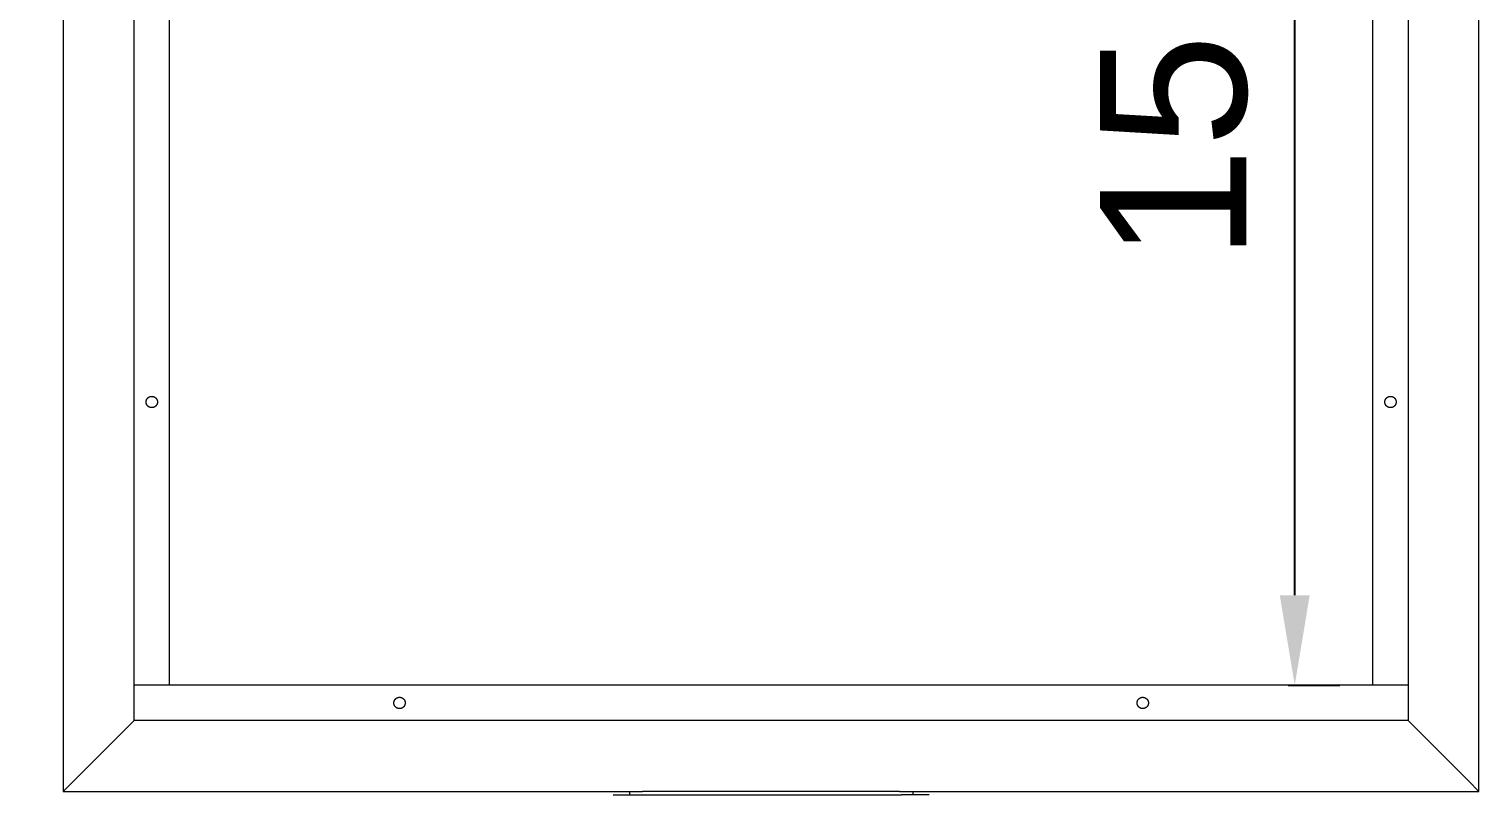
# Model space of a CAD drawing. Header units: inches. Extents: x -13 to 609, y -6 to 131.
# Drawn here: x 0.83 to 16.96, y 103.76 to 112.27 of the extents above; entities that cross this region are included whole.
import ezdxf

# ---------------------------------------------------------------- set-up
doc = ezdxf.new("R2010")
doc.units = ezdxf.units.IN
doc.header["$PDSIZE"] = -1
doc.layers.add('ZANO_R', color=7, linetype='Continuous', lineweight=0)
doc.styles.add('Arial', font='arial.ttf')
doc.styles.get("Standard").update_dxf_attribs({"font": 'ARIALUNI.TTF'})
doc.dimstyles.new('amerykanie', dxfattribs={"dimtxt": 50, "dimasz": 50, "dimexe": 0.5, "dimexo": 0.5, "dimgap": 1, "dimtad": 1, "dimdec": 0, "dimzin": 0, "dimlunit": 5, "dimtxsty": 'Standard', "dimcen": 0.09, "dimclrd": 1, "dimclre": 1, "dimclrt": 1, "dimazin": 0, "dimtfac": 1, "dimtdec": 0, "dimtmove": 0, "dimatfit": 3, "dimfxl": 1, "dimtzin": 0, "dimarcsym": 1})

# ---------------------------------------------------------------- blocks, each defined once
blk = doc.blocks.new('*D424')
at = {"layer": 'Defpoints', "color": 0}
for p in [(9.357, 130.6), (-9.363, 50.527), (4.164, 50.527)]:
    blk.add_point(p, dxfattribs=at)
at = {"layer": 'ZANO_R', "color": 1, "lineweight": -2}
for p, q in [((8.857, 130.6), (-9.863, 130.6)), ((-9.363, 129.6), (-9.363, 51.527)), ((3.664, 50.527), (-9.863, 50.527))]:
    blk.add_line(p, q, dxfattribs=at)
at = {"layer": 'ZANO_R', "color": 1}
for points in [[(-9.196, 129.6), (-9.53, 129.6), (-9.363, 130.6)], [(-9.53, 51.527), (-9.196, 51.527), (-9.363, 50.527)]]:
    blk.add_solid(points, dxfattribs=at)
at = {"layer": 'ZANO_R', "color": 1, "insert": (-10.703, 90.563), "char_height": 1.625, "attachment_point": 5, "rotation": 90, "style": 'Arial'}
blk.add_mtext('80 1/16', dxfattribs=at)
blk = doc.blocks.new('*D425')
at = {"layer": 'Defpoints', "color": 0}
for p in [(9.357, 130.6), (-5.749, 56.432), (7.314, 56.432)]:
    blk.add_point(p, dxfattribs=at)
at = {"layer": 'ZANO_R', "color": 1, "lineweight": -2}
for p, q in [((8.857, 130.6), (-6.249, 130.6)), ((-5.749, 129.6), (-5.749, 57.432)), ((6.814, 56.432), (-6.249, 56.432))]:
    blk.add_line(p, q, dxfattribs=at)
at = {"layer": 'ZANO_R', "color": 1}
for points in [[(-5.583, 129.6), (-5.916, 129.6), (-5.749, 130.6)], [(-5.916, 57.432), (-5.583, 57.432), (-5.749, 56.432)]]:
    blk.add_solid(points, dxfattribs=at)
at = {"layer": 'ZANO_R', "color": 1, "insert": (-7.09, 93.516), "char_height": 1.625, "attachment_point": 5, "rotation": 90, "style": 'Arial'}
blk.add_mtext('74 3/16', dxfattribs=at)
blk = doc.blocks.new('*D427')
at = {"layer": 'Defpoints', "color": 0}
for p in [(14.335, 120.724), (14.91, 120.724), (14.335, 104.976)]:
    blk.add_point(p, dxfattribs=at)
at = {"layer": 'ZANO_R', "color": 1, "lineweight": -2}
for p, q in [((14.835, 120.724), (15.41, 120.724)), ((14.91, 105.976), (14.91, 119.724)), ((14.835, 104.976), (15.41, 104.976))]:
    blk.add_line(p, q, dxfattribs=at)
at = {"layer": 'ZANO_R', "color": 1}
for points in [[(15.076, 119.724), (14.743, 119.724), (14.91, 120.724)], [(14.743, 105.976), (15.076, 105.976), (14.91, 104.976)]]:
    blk.add_solid(points, dxfattribs=at)
at = {"layer": 'ZANO_R', "color": 1, "insert": (13.569, 112.85), "char_height": 1.625, "attachment_point": 5, "rotation": 90, "style": 'Arial'}
blk.add_mtext('15 3/4', dxfattribs=at)
blk = doc.blocks.new('*D428')
at = {"layer": 'Defpoints', "color": 0}
for p in [(1.211, 103.795), (16.959, 103.795), (16.959, 98.393)]:
    blk.add_point(p, dxfattribs=at)
at = {"layer": 'ZANO_R', "color": 1, "lineweight": -2}
for p, q in [((1.211, 103.295), (1.211, 97.893)), ((16.959, 103.295), (16.959, 97.893)), ((2.211, 98.393), (15.959, 98.393))]:
    blk.add_line(p, q, dxfattribs=at)
at = {"layer": 'ZANO_R', "color": 1}
for points in [[(2.211, 98.559), (2.211, 98.226), (1.211, 98.393)], [(15.959, 98.226), (15.959, 98.559), (16.959, 98.393)]]:
    blk.add_solid(points, dxfattribs=at)
at = {"layer": 'ZANO_R', "color": 1, "insert": (9.085, 99.733), "char_height": 1.625, "attachment_point": 5, "style": 'Arial'}
blk.add_mtext('15 3/4', dxfattribs=at)
blk = doc.blocks.new('*D429')
at = {"layer": 'Defpoints', "color": 0}
for p in [(-1.601, 130.606), (1.211, 130.606), (1.211, 103.795)]:
    blk.add_point(p, dxfattribs=at)
at = {"layer": 'ZANO_R', "color": 1, "lineweight": -2}
for p, q in [((0.711, 130.606), (-2.101, 130.606)), ((-1.601, 104.795), (-1.601, 129.606)), ((0.711, 103.795), (-2.101, 103.795))]:
    blk.add_line(p, q, dxfattribs=at)
at = {"layer": 'ZANO_R', "color": 1}
for points in [[(-1.435, 129.606), (-1.768, 129.606), (-1.601, 130.606)], [(-1.768, 104.795), (-1.435, 104.795), (-1.601, 103.795)]]:
    blk.add_solid(points, dxfattribs=at)
at = {"layer": 'ZANO_R', "color": 1, "insert": (-2.942, 117.2), "char_height": 1.625, "attachment_point": 5, "rotation": 90, "style": 'Arial'}
blk.add_mtext('26 13/16', dxfattribs=at)
blk = doc.blocks.new('*D430')
at = {"layer": 'Defpoints', "color": 0}
for p in [(1.211, 103.795), (-1.601, 56.432), (7.257, 56.432)]:
    blk.add_point(p, dxfattribs=at)
at = {"layer": 'ZANO_R', "color": 1, "lineweight": -2}
for p, q in [((0.711, 103.795), (-2.101, 103.795)), ((-1.601, 102.795), (-1.601, 57.432)), ((6.757, 56.432), (-2.101, 56.432))]:
    blk.add_line(p, q, dxfattribs=at)
at = {"layer": 'ZANO_R', "color": 1}
for points in [[(-1.435, 102.795), (-1.768, 102.795), (-1.601, 103.795)], [(-1.768, 57.432), (-1.435, 57.432), (-1.601, 56.432)]]:
    blk.add_solid(points, dxfattribs=at)
at = {"layer": 'ZANO_R', "color": 1, "insert": (-2.942, 80.113), "char_height": 1.625, "attachment_point": 5, "rotation": 90, "style": 'Arial'}
blk.add_mtext('47 3/8', dxfattribs=at)

msp = doc.modelspace()

# ---------------------------------------------------------------- linework, layer by layer
at = {"layer": 'ZANO_R'}
for p, q in [((1.21137, 121.90474), (1.21137, 103.7945)), ((16.9594, 103.7945), (16.9594, 121.90474)), ((1.99877, 104.5819), (1.99877, 121.11734)), ((16.172, 121.11734), (16.172, 104.5819)), ((2.39247, 104.9756), (2.39247, 120.72363)), ((15.7783, 104.9756), (15.7783, 120.72363)), ((2.13264, 108.1263), (2.13272, 108.12847)), ((2.13264, 108.12412), (2.13264, 108.1263)), ((2.13272, 108.12195), (2.13264, 108.12412)), ((2.13272, 108.12847), (2.13287, 108.13064)), ((2.13287, 108.11978), (2.13272, 108.12195)), ((2.13287, 108.13064), (2.13309, 108.1328)), ((2.13309, 108.11762), (2.13287, 108.11978)), ((2.13309, 108.1328), (2.13339, 108.13496)), ((2.13339, 108.11546), (2.13309, 108.11762)), ((2.13339, 108.13496), (2.13376, 108.1371)), ((2.13376, 108.11332), (2.13339, 108.11546)), ((2.13376, 108.1371), (2.13421, 108.13923)), ((2.13421, 108.11119), (2.13376, 108.11332)), ((2.13421, 108.13923), (2.13473, 108.14134)), ((2.13473, 108.10908), (2.13421, 108.11119)), ((2.13473, 108.14134), (2.13532, 108.14343)), ((2.13532, 108.10699), (2.13473, 108.10908)), ((2.13532, 108.14343), (2.13599, 108.1455)), ((2.13599, 108.10492), (2.13532, 108.10699)), ((2.13599, 108.1455), (2.13673, 108.14755)), ((2.13673, 108.10287), (2.13599, 108.10492)), ((2.13673, 108.14755), (2.13753, 108.14957)), ((2.13753, 108.10085), (2.13673, 108.10287)), ((2.13753, 108.14957), (2.13841, 108.15156)), ((2.13841, 108.09886), (2.13753, 108.10085)), ((2.13841, 108.15156), (2.13935, 108.15352)), ((2.13935, 108.0969), (2.13841, 108.09886)), ((2.13935, 108.15352), (2.14036, 108.15544)), ((2.14036, 108.09498), (2.13935, 108.0969)), ((2.14036, 108.15544), (2.14144, 108.15733)), ((2.14144, 108.09309), (2.14036, 108.09498)), ((2.14144, 108.15733), (2.14258, 108.15918)), ((2.14258, 108.09124), (2.14144, 108.09309)), ((2.14258, 108.15918), (2.14378, 108.16099)), ((2.14378, 108.08943), (2.14258, 108.09124)), ((2.14378, 108.16099), (2.14505, 108.16276)), ((2.14505, 108.08766), (2.14378, 108.08943)), ((2.14505, 108.16276), (2.14638, 108.16448)), ((2.14638, 108.08593), (2.14505, 108.08766)), ((2.14638, 108.16448), (2.14776, 108.16616)), ((2.14776, 108.08426), (2.14638, 108.08593)), ((2.14776, 108.16616), (2.1492, 108.16779)), ((2.1492, 108.08263), (2.14776, 108.08426)), ((2.1492, 108.16779), (2.1507, 108.16937)), ((2.1507, 108.08105), (2.1492, 108.08263)), ((2.1507, 108.16937), (2.15225, 108.17089)), ((2.15225, 108.07953), (2.1507, 108.08105)), ((2.15225, 108.17089), (2.15385, 108.17236)), ((2.15385, 108.07806), (2.15225, 108.07953)), ((2.15385, 108.17236), (2.15551, 108.17377)), ((2.15551, 108.07665), (2.15385, 108.07806)), ((2.15551, 108.17377), (2.15721, 108.17513)), ((2.15721, 108.07529), (2.15551, 108.07665)), ((2.15721, 108.17513), (2.15895, 108.17643)), ((2.15895, 108.07399), (2.15721, 108.07529)), ((2.15895, 108.17643), (2.16074, 108.17766)), ((2.16074, 108.07276), (2.15895, 108.07399)), ((2.16074, 108.17766), (2.16257, 108.17883)), ((2.16257, 108.07158), (2.16074, 108.07276)), ((2.16257, 108.17883), (2.16444, 108.17994)), ((2.16444, 108.07048), (2.16257, 108.07158)), ((2.16444, 108.17994), (2.16635, 108.18099)), ((2.16635, 108.06943), (2.16444, 108.07048)), ((2.16635, 108.18099), (2.16829, 108.18196)), ((2.16829, 108.06846), (2.16635, 108.06943)), ((2.16829, 108.18196), (2.17027, 108.18287)), ((2.17027, 108.18287), (2.17227, 108.18371)), ((2.17227, 108.18371), (2.17431, 108.18448)), ((2.17431, 108.18448), (2.17637, 108.18519)), ((2.17637, 108.18519), (2.17845, 108.18581)), ((2.17845, 108.18581), (2.18055, 108.18637)), ((2.18055, 108.18637), (2.18267, 108.18685)), ((2.18267, 108.18685), (2.1848, 108.18727)), ((2.1848, 108.18727), (2.18695, 108.1876)), ((2.18695, 108.1876), (2.18911, 108.18786)), ((2.18911, 108.18786), (2.19128, 108.18805)), ((2.19128, 108.18805), (2.19345, 108.18816)), ((2.19345, 108.18816), (2.19562, 108.1882)), ((2.19562, 108.1882), (2.1978, 108.18816)), ((2.1978, 108.18816), (2.19997, 108.18805)), ((2.19997, 108.18805), (2.20214, 108.18786)), ((2.20214, 108.18786), (2.2043, 108.1876)), ((2.2043, 108.1876), (2.20644, 108.18727)), ((2.20644, 108.18727), (2.20858, 108.18685)), ((2.20858, 108.18685), (2.2107, 108.18637)), ((2.2107, 108.18637), (2.2128, 108.18581)), ((2.2128, 108.18581), (2.21488, 108.18519)), ((2.21488, 108.18519), (2.21694, 108.18448)), ((2.21694, 108.18448), (2.21897, 108.18371)), ((2.21897, 108.18371), (2.22098, 108.18287)), ((2.22098, 108.18287), (2.22296, 108.18196)), ((2.22296, 108.18196), (2.2249, 108.18099)), ((2.2249, 108.06943), (2.22296, 108.06846)), ((2.2249, 108.18099), (2.22681, 108.17994)), ((2.22681, 108.07048), (2.2249, 108.06943)), ((2.22681, 108.17994), (2.22868, 108.17883)), ((2.22868, 108.07158), (2.22681, 108.07048)), ((2.22868, 108.17883), (2.23051, 108.17766)), ((2.23051, 108.07276), (2.22868, 108.07158)), ((2.23051, 108.17766), (2.2323, 108.17643)), ((2.2323, 108.07399), (2.23051, 108.07276)), ((2.2323, 108.17643), (2.23404, 108.17513)), ((2.23404, 108.07529), (2.2323, 108.07399)), ((2.23404, 108.17513), (2.23574, 108.17377)), ((2.23574, 108.07665), (2.23404, 108.07529)), ((2.23574, 108.17377), (2.2374, 108.17236)), ((2.2374, 108.07806), (2.23574, 108.07665)), ((2.2374, 108.17236), (2.239, 108.17089)), ((2.239, 108.07953), (2.2374, 108.07806)), ((2.239, 108.17089), (2.24055, 108.16937)), ((2.24055, 108.08105), (2.239, 108.07953)), ((2.24055, 108.16937), (2.24205, 108.16779)), ((2.24205, 108.08263), (2.24055, 108.08105)), ((2.24205, 108.16779), (2.24349, 108.16616)), ((2.24349, 108.08426), (2.24205, 108.08263)), ((2.24349, 108.16616), (2.24487, 108.16448)), ((2.24487, 108.08593), (2.24349, 108.08426)), ((2.24487, 108.16448), (2.2462, 108.16276)), ((2.2462, 108.08766), (2.24487, 108.08593)), ((2.2462, 108.16276), (2.24747, 108.16099)), ((2.24747, 108.08943), (2.2462, 108.08766)), ((2.24747, 108.16099), (2.24867, 108.15918)), ((2.24867, 108.09124), (2.24747, 108.08943)), ((2.24867, 108.15918), (2.24981, 108.15733)), ((2.24981, 108.09309), (2.24867, 108.09124)), ((2.24981, 108.15733), (2.25089, 108.15544)), ((2.25089, 108.09498), (2.24981, 108.09309)), ((2.25089, 108.15544), (2.2519, 108.15352)), ((2.2519, 108.0969), (2.25089, 108.09498)), ((2.2519, 108.15352), (2.25284, 108.15156)), ((2.25284, 108.09886), (2.2519, 108.0969)), ((2.25284, 108.15156), (2.25372, 108.14957)), ((2.25372, 108.10085), (2.25284, 108.09886)), ((2.25372, 108.14957), (2.25452, 108.14755)), ((2.25452, 108.10287), (2.25372, 108.10085)), ((2.25452, 108.14755), (2.25526, 108.1455)), ((2.25526, 108.10492), (2.25452, 108.10287)), ((2.25526, 108.1455), (2.25592, 108.14343)), ((2.25592, 108.10699), (2.25526, 108.10492)), ((2.25592, 108.14343), (2.25652, 108.14134)), ((2.25652, 108.10908), (2.25592, 108.10699)), ((2.25652, 108.14134), (2.25704, 108.13923)), ((2.25704, 108.11119), (2.25652, 108.10908)), ((2.25704, 108.13923), (2.25748, 108.1371)), ((2.25748, 108.11332), (2.25704, 108.11119)), ((2.25748, 108.1371), (2.25786, 108.13496)), ((2.25786, 108.11546), (2.25748, 108.11332)), ((2.25786, 108.13496), (2.25816, 108.1328)), ((2.25816, 108.11762), (2.25786, 108.11546)), ((2.25816, 108.1328), (2.25838, 108.13064)), ((2.25838, 108.11978), (2.25816, 108.11762)), ((2.25838, 108.13064), (2.25853, 108.12847)), ((2.25853, 108.12195), (2.25838, 108.11978)), ((2.25853, 108.12847), (2.25861, 108.1263)), ((2.25861, 108.12412), (2.25853, 108.12195)), ((2.25861, 108.1263), (2.25861, 108.12412)), ((15.91217, 108.1263), (15.91224, 108.12847)), ((15.91217, 108.12412), (15.91217, 108.1263)), ((15.91224, 108.12195), (15.91217, 108.12412)), ((15.91224, 108.12847), (15.91239, 108.13064)), ((15.91239, 108.11978), (15.91224, 108.12195)), ((15.91239, 108.13064), (15.91262, 108.1328)), ((15.91262, 108.11762), (15.91239, 108.11978)), ((15.91262, 108.1328), (15.91292, 108.13496)), ((15.91292, 108.11546), (15.91262, 108.11762)), ((15.91292, 108.13496), (15.91329, 108.1371)), ((15.91329, 108.11332), (15.91292, 108.11546)), ((15.91329, 108.1371), (15.91374, 108.13923)), ((15.91374, 108.11119), (15.91329, 108.11332)), ((15.91374, 108.13923), (15.91426, 108.14134)), ((15.91426, 108.10908), (15.91374, 108.11119)), ((15.91426, 108.14134), (15.91485, 108.14343)), ((15.91485, 108.10699), (15.91426, 108.10908)), ((15.91485, 108.14343), (15.91552, 108.1455)), ((15.91552, 108.10492), (15.91485, 108.10699)), ((15.91552, 108.1455), (15.91625, 108.14755)), ((15.91625, 108.10287), (15.91552, 108.10492)), ((15.91625, 108.14755), (15.91706, 108.14957)), ((15.91706, 108.10085), (15.91625, 108.10287)), ((15.91706, 108.14957), (15.91793, 108.15156)), ((15.91793, 108.09886), (15.91706, 108.10085)), ((15.91793, 108.15156), (15.91888, 108.15352)), ((15.91888, 108.0969), (15.91793, 108.09886)), ((15.91888, 108.15352), (15.91989, 108.15544)), ((15.91989, 108.09498), (15.91888, 108.0969)), ((15.91989, 108.15544), (15.92097, 108.15733)), ((15.92097, 108.09309), (15.91989, 108.09498)), ((15.92097, 108.15733), (15.92211, 108.15918)), ((15.92211, 108.09124), (15.92097, 108.09309)), ((15.92211, 108.15918), (15.92331, 108.16099)), ((15.92331, 108.08943), (15.92211, 108.09124)), ((15.92331, 108.16099), (15.92458, 108.16276)), ((15.92458, 108.08766), (15.92331, 108.08943)), ((15.92458, 108.16276), (15.9259, 108.16448)), ((15.9259, 108.08593), (15.92458, 108.08766)), ((15.9259, 108.16448), (15.92729, 108.16616)), ((15.92729, 108.08426), (15.9259, 108.08593)), ((15.92729, 108.16616), (15.92873, 108.16779)), ((15.92873, 108.08263), (15.92729, 108.08426)), ((15.92873, 108.16779), (15.93023, 108.16937)), ((15.93023, 108.08105), (15.92873, 108.08263)), ((15.93023, 108.16937), (15.93178, 108.17089)), ((15.93178, 108.07953), (15.93023, 108.08105)), ((15.93178, 108.17089), (15.93338, 108.17236)), ((15.93338, 108.07806), (15.93178, 108.07953)), ((15.93338, 108.17236), (15.93503, 108.17377)), ((15.93503, 108.07665), (15.93338, 108.07806)), ((15.93503, 108.17377), (15.93673, 108.17513)), ((15.93673, 108.07529), (15.93503, 108.07665)), ((15.93673, 108.17513), (15.93848, 108.17643)), ((15.93848, 108.07399), (15.93673, 108.07529)), ((15.93848, 108.17643), (15.94027, 108.17766)), ((15.94027, 108.07276), (15.93848, 108.07399)), ((15.94027, 108.17766), (15.9421, 108.17883)), ((15.9421, 108.07158), (15.94027, 108.07276)), ((15.9421, 108.17883), (15.94397, 108.17994)), ((15.94397, 108.07048), (15.9421, 108.07158)), ((15.94397, 108.17994), (15.94588, 108.18099)), ((15.94588, 108.06943), (15.94397, 108.07048)), ((15.94588, 108.18099), (15.94782, 108.18196)), ((15.94782, 108.06846), (15.94588, 108.06943)), ((15.94782, 108.18196), (15.9498, 108.18287)), ((15.9498, 108.18287), (15.9518, 108.18371)), ((15.9518, 108.18371), (15.95383, 108.18448)), ((15.95383, 108.18448), (15.95589, 108.18519)), ((15.95589, 108.18519), (15.95797, 108.18581)), ((15.95797, 108.18581), (15.96008, 108.18637)), ((15.96008, 108.18637), (15.9622, 108.18685)), ((15.9622, 108.18685), (15.96433, 108.18727)), ((15.96433, 108.18727), (15.96648, 108.1876)), ((15.96648, 108.1876), (15.96864, 108.18786)), ((15.96864, 108.18786), (15.97081, 108.18805)), ((15.97081, 108.18805), (15.97298, 108.18816)), ((15.97298, 108.18816), (15.97515, 108.1882)), ((15.97515, 108.1882), (15.97733, 108.18816)), ((15.97733, 108.18816), (15.9795, 108.18805)), ((15.9795, 108.18805), (15.98166, 108.18786)), ((15.98166, 108.18786), (15.98382, 108.1876)), ((15.98382, 108.1876), (15.98597, 108.18727)), ((15.98597, 108.18727), (15.98811, 108.18685)), ((15.98811, 108.18685), (15.99023, 108.18637)), ((15.99023, 108.18637), (15.99233, 108.18581)), ((15.99233, 108.18581), (15.99441, 108.18519)), ((15.99441, 108.18519), (15.99647, 108.18448)), ((15.99647, 108.18448), (15.9985, 108.18371)), ((15.9985, 108.18371), (16.00051, 108.18287)), ((16.00051, 108.18287), (16.00248, 108.18196)), ((16.00248, 108.18196), (16.00443, 108.18099)), ((16.00443, 108.06943), (16.00248, 108.06846)), ((16.00443, 108.18099), (16.00633, 108.17994)), ((16.00633, 108.07048), (16.00443, 108.06943)), ((16.00633, 108.17994), (16.0082, 108.17883)), ((16.0082, 108.07158), (16.00633, 108.07048)), ((16.0082, 108.17883), (16.01004, 108.17766)), ((16.01004, 108.07276), (16.0082, 108.07158)), ((16.01004, 108.17766), (16.01182, 108.17643)), ((16.01182, 108.07399), (16.01004, 108.07276)), ((16.01182, 108.17643), (16.01357, 108.17513)), ((16.01357, 108.07529), (16.01182, 108.07399)), ((16.01357, 108.17513), (16.01527, 108.17377)), ((16.01527, 108.07665), (16.01357, 108.07529)), ((16.01527, 108.17377), (16.01692, 108.17236)), ((16.01692, 108.07806), (16.01527, 108.07665)), ((16.01692, 108.17236), (16.01853, 108.17089)), ((16.01853, 108.07953), (16.01692, 108.07806)), ((16.01853, 108.17089), (16.02008, 108.16937)), ((16.02008, 108.08105), (16.01853, 108.07953)), ((16.02008, 108.16937), (16.02157, 108.16779)), ((16.02157, 108.08263), (16.02008, 108.08105)), ((16.02157, 108.16779), (16.02302, 108.16616)), ((16.02302, 108.08426), (16.02157, 108.08263)), ((16.02302, 108.16616), (16.0244, 108.16448)), ((16.0244, 108.08593), (16.02302, 108.08426)), ((16.0244, 108.16448), (16.02573, 108.16276)), ((16.02573, 108.08766), (16.0244, 108.08593)), ((16.02573, 108.16276), (16.02699, 108.16099)), ((16.02699, 108.08943), (16.02573, 108.08766)), ((16.02699, 108.16099), (16.0282, 108.15918)), ((16.0282, 108.09124), (16.02699, 108.08943)), ((16.0282, 108.15918), (16.02934, 108.15733)), ((16.02934, 108.09309), (16.0282, 108.09124)), ((16.02934, 108.15733), (16.03042, 108.15544)), ((16.03042, 108.09498), (16.02934, 108.09309)), ((16.03042, 108.15544), (16.03143, 108.15352)), ((16.03143, 108.0969), (16.03042, 108.09498)), ((16.03143, 108.15352), (16.03237, 108.15156)), ((16.03237, 108.09886), (16.03143, 108.0969)), ((16.03237, 108.15156), (16.03324, 108.14957)), ((16.03324, 108.10085), (16.03237, 108.09886)), ((16.03324, 108.14957), (16.03405, 108.14755)), ((16.03405, 108.10287), (16.03324, 108.10085)), ((16.03405, 108.14755), (16.03479, 108.1455)), ((16.03479, 108.10492), (16.03405, 108.10287)), ((16.03479, 108.1455), (16.03545, 108.14343)), ((16.03545, 108.10699), (16.03479, 108.10492)), ((16.03545, 108.14343), (16.03604, 108.14134)), ((16.03604, 108.10908), (16.03545, 108.10699)), ((16.03604, 108.14134), (16.03656, 108.13923)), ((16.03656, 108.11119), (16.03604, 108.10908)), ((16.03656, 108.13923), (16.03701, 108.1371)), ((16.03701, 108.11332), (16.03656, 108.11119)), ((16.03701, 108.1371), (16.03739, 108.13496)), ((16.03739, 108.11546), (16.03701, 108.11332)), ((16.03739, 108.13496), (16.03768, 108.1328)), ((16.03768, 108.11762), (16.03739, 108.11546)), ((16.03768, 108.1328), (16.03791, 108.13064)), ((16.03791, 108.11978), (16.03768, 108.11762)), ((16.03791, 108.13064), (16.03806, 108.12847)), ((16.03806, 108.12195), (16.03791, 108.11978)), ((16.03806, 108.12847), (16.03813, 108.1263)), ((16.03813, 108.12412), (16.03806, 108.12195)), ((16.03813, 108.1263), (16.03813, 108.12412)), ((2.17027, 108.06755), (2.16829, 108.06846)), ((2.17227, 108.0667), (2.17027, 108.06755)), ((2.17431, 108.06593), (2.17227, 108.0667)), ((2.17637, 108.06523), (2.17431, 108.06593)), ((2.17845, 108.0646), (2.17637, 108.06523)), ((2.18055, 108.06405), (2.17845, 108.0646)), ((2.18267, 108.06356), (2.18055, 108.06405)), ((2.1848, 108.06315), (2.18267, 108.06356)), ((2.18695, 108.06282), (2.1848, 108.06315)), ((2.18911, 108.06255), (2.18695, 108.06282)), ((2.19128, 108.06237), (2.18911, 108.06255)), ((2.19345, 108.06225), (2.19128, 108.06237)), ((2.19562, 108.06222), (2.19345, 108.06225)), ((2.1978, 108.06225), (2.19562, 108.06222)), ((2.19997, 108.06237), (2.1978, 108.06225)), ((2.20214, 108.06255), (2.19997, 108.06237)), ((2.2043, 108.06282), (2.20214, 108.06255)), ((2.20644, 108.06315), (2.2043, 108.06282)), ((2.20858, 108.06356), (2.20644, 108.06315)), ((2.2107, 108.06405), (2.20858, 108.06356)), ((2.2128, 108.0646), (2.2107, 108.06405)), ((2.21488, 108.06523), (2.2128, 108.0646)), ((2.21694, 108.06593), (2.21488, 108.06523)), ((2.21897, 108.0667), (2.21694, 108.06593)), ((2.22098, 108.06755), (2.21897, 108.0667)), ((2.22296, 108.06846), (2.22098, 108.06755)), ((15.9498, 108.06755), (15.94782, 108.06846)), ((15.9518, 108.0667), (15.9498, 108.06755)), ((15.95383, 108.06593), (15.9518, 108.0667)), ((15.95589, 108.06523), (15.95383, 108.06593)), ((15.95797, 108.0646), (15.95589, 108.06523)), ((15.96008, 108.06405), (15.95797, 108.0646)), ((15.9622, 108.06356), (15.96008, 108.06405)), ((15.96433, 108.06315), (15.9622, 108.06356)), ((15.96648, 108.06282), (15.96433, 108.06315)), ((15.96864, 108.06255), (15.96648, 108.06282)), ((15.97081, 108.06237), (15.96864, 108.06255)), ((15.97298, 108.06225), (15.97081, 108.06237)), ((15.97515, 108.06222), (15.97298, 108.06225)), ((15.97733, 108.06225), (15.97515, 108.06222)), ((15.9795, 108.06237), (15.97733, 108.06225)), ((15.98166, 108.06255), (15.9795, 108.06237)), ((15.98382, 108.06282), (15.98166, 108.06255)), ((15.98597, 108.06315), (15.98382, 108.06282)), ((15.98811, 108.06356), (15.98597, 108.06315)), ((15.99023, 108.06405), (15.98811, 108.06356)), ((15.99233, 108.0646), (15.99023, 108.06405)), ((15.99441, 108.06523), (15.99233, 108.0646)), ((15.99647, 108.06593), (15.99441, 108.06523)), ((15.9985, 108.0667), (15.99647, 108.06593)), ((16.00051, 108.06755), (15.9985, 108.0667)), ((16.00248, 108.06846), (16.00051, 108.06755)), ((16.172, 104.9756), (1.99877, 104.9756)), ((4.88854, 104.77875), (4.88858, 104.78093)), ((4.88858, 104.77658), (4.88854, 104.77875)), ((4.88858, 104.78093), (4.88869, 104.7831)), ((4.88869, 104.77441), (4.88858, 104.77658)), ((4.88869, 104.7831), (4.88888, 104.78526)), ((4.88888, 104.77224), (4.88869, 104.77441)), ((4.88888, 104.78526), (4.88914, 104.78742)), ((4.88914, 104.77008), (4.88888, 104.77224)), ((4.88914, 104.78742), (4.88947, 104.78957)), ((4.88947, 104.76793), (4.88914, 104.77008)), ((4.88947, 104.78957), (4.88988, 104.79171)), ((4.88988, 104.7658), (4.88947, 104.76793)), ((4.88988, 104.79171), (4.89037, 104.79383)), ((4.89037, 104.76368), (4.88988, 104.7658)), ((4.89037, 104.79383), (4.89092, 104.79593)), ((4.89092, 104.76158), (4.89037, 104.76368)), ((4.89092, 104.79593), (4.89155, 104.79801)), ((4.89155, 104.75949), (4.89092, 104.76158)), ((4.89155, 104.79801), (4.89225, 104.80007)), ((4.89225, 104.75744), (4.89155, 104.75949)), ((4.89225, 104.80007), (4.89303, 104.8021)), ((4.89303, 104.7554), (4.89225, 104.75744)), ((4.89303, 104.8021), (4.89387, 104.80411)), ((4.89387, 104.7534), (4.89303, 104.7554)), ((4.89387, 104.80411), (4.89478, 104.80608)), ((4.89478, 104.75142), (4.89387, 104.7534)), ((4.89478, 104.80608), (4.89575, 104.80803)), ((4.89575, 104.74948), (4.89478, 104.75142)), ((4.89575, 104.80803), (4.8968, 104.80993)), ((4.8968, 104.74757), (4.89575, 104.74948)), ((4.8968, 104.80993), (4.89791, 104.8118)), ((4.89791, 104.7457), (4.8968, 104.74757)), ((4.89791, 104.8118), (4.89908, 104.81364)), ((4.89908, 104.74387), (4.89791, 104.7457)), ((4.89908, 104.81364), (4.90031, 104.81543)), ((4.90031, 104.74208), (4.89908, 104.74387)), ((4.90031, 104.81543), (4.90161, 104.81717)), ((4.90161, 104.74033), (4.90031, 104.74208)), ((4.90161, 104.81717), (4.90297, 104.81887)), ((4.90297, 104.73863), (4.90161, 104.74033)), ((4.90297, 104.81887), (4.90438, 104.82052)), ((4.90438, 104.73698), (4.90297, 104.73863)), ((4.90438, 104.82052), (4.90585, 104.82213)), ((4.90585, 104.73538), (4.90438, 104.73698)), ((4.90585, 104.82213), (4.90737, 104.82368)), ((4.90737, 104.73383), (4.90585, 104.73538)), ((4.90737, 104.82368), (4.90895, 104.82517)), ((4.90895, 104.73233), (4.90737, 104.73383)), ((4.90895, 104.82517), (4.91058, 104.82662)), ((4.91058, 104.73089), (4.90895, 104.73233)), ((4.91058, 104.82662), (4.91225, 104.828)), ((4.91225, 104.7295), (4.91058, 104.73089)), ((4.91225, 104.828), (4.91398, 104.82933)), ((4.91398, 104.72818), (4.91225, 104.7295)), ((4.91398, 104.82933), (4.91575, 104.83059)), ((4.91575, 104.72691), (4.91398, 104.72818)), ((4.91575, 104.83059), (4.91756, 104.8318)), ((4.91756, 104.72571), (4.91575, 104.72691)), ((4.91756, 104.8318), (4.91941, 104.83294)), ((4.91941, 104.72457), (4.91756, 104.72571)), ((4.91941, 104.83294), (4.9213, 104.83402)), ((4.9213, 104.72349), (4.91941, 104.72457)), ((4.9213, 104.83402), (4.92322, 104.83503)), ((4.92322, 104.72248), (4.9213, 104.72349)), ((4.92322, 104.83503), (4.92518, 104.83597)), ((4.92518, 104.72154), (4.92322, 104.72248)), ((4.92518, 104.83597), (4.92717, 104.83685)), ((4.92717, 104.72066), (4.92518, 104.72154)), ((4.92717, 104.83685), (4.92919, 104.83765)), ((4.92919, 104.71985), (4.92717, 104.72066)), ((4.92919, 104.83765), (4.93124, 104.83839)), ((4.93124, 104.71912), (4.92919, 104.71985)), ((4.93124, 104.83839), (4.93331, 104.83905)), ((4.93331, 104.71845), (4.93124, 104.71912)), ((4.93331, 104.83905), (4.9354, 104.83964)), ((4.9354, 104.71786), (4.93331, 104.71845)), ((4.9354, 104.83964), (4.93751, 104.84017)), ((4.93751, 104.71734), (4.9354, 104.71786)), ((4.93751, 104.84017), (4.93964, 104.84061)), ((4.93964, 104.71689), (4.93751, 104.71734)), ((4.93964, 104.84061), (4.94178, 104.84099)), ((4.94178, 104.71652), (4.93964, 104.71689)), ((4.94178, 104.84099), (4.94394, 104.84129)), ((4.94394, 104.71622), (4.94178, 104.71652)), ((4.94394, 104.84129), (4.9461, 104.84151)), ((4.9461, 104.71599), (4.94394, 104.71622)), ((4.9461, 104.84151), (4.94827, 104.84166)), ((4.94827, 104.71584), (4.9461, 104.71599)), ((4.94827, 104.84166), (4.95044, 104.84174)), ((4.95044, 104.71577), (4.94827, 104.71584)), ((4.95044, 104.84174), (4.95262, 104.84174)), ((4.95262, 104.71577), (4.95044, 104.71577)), ((4.95262, 104.84174), (4.95479, 104.84166)), ((4.95479, 104.71584), (4.95262, 104.71577)), ((4.95479, 104.84166), (4.95696, 104.84151)), ((4.95696, 104.71599), (4.95479, 104.71584)), ((4.95696, 104.84151), (4.95912, 104.84129)), ((4.95912, 104.71622), (4.95696, 104.71599)), ((4.95912, 104.84129), (4.96128, 104.84099)), ((4.96128, 104.71652), (4.95912, 104.71622)), ((4.96128, 104.84099), (4.96342, 104.84061)), ((4.96342, 104.71689), (4.96128, 104.71652)), ((4.96342, 104.84061), (4.96555, 104.84017)), ((4.96555, 104.71734), (4.96342, 104.71689)), ((4.96555, 104.84017), (4.96766, 104.83964)), ((4.96766, 104.71786), (4.96555, 104.71734)), ((4.96766, 104.83964), (4.96975, 104.83905)), ((4.96975, 104.71845), (4.96766, 104.71786)), ((4.96975, 104.83905), (4.97182, 104.83839)), ((4.97182, 104.71912), (4.96975, 104.71845)), ((4.97182, 104.83839), (4.97387, 104.83765)), ((4.97387, 104.71985), (4.97182, 104.71912)), ((4.97387, 104.83765), (4.97589, 104.83685)), ((4.97589, 104.72066), (4.97387, 104.71985)), ((4.97589, 104.83685), (4.97788, 104.83597)), ((4.97788, 104.72154), (4.97589, 104.72066)), ((4.97788, 104.83597), (4.97984, 104.83503)), ((4.97984, 104.72248), (4.97788, 104.72154)), ((4.97984, 104.83503), (4.98176, 104.83402)), ((4.98176, 104.72349), (4.97984, 104.72248)), ((4.98176, 104.83402), (4.98365, 104.83294)), ((4.98365, 104.72457), (4.98176, 104.72349)), ((4.98365, 104.83294), (4.9855, 104.8318)), ((4.9855, 104.72571), (4.98365, 104.72457)), ((4.9855, 104.8318), (4.98731, 104.83059)), ((4.98731, 104.72691), (4.9855, 104.72571)), ((4.98731, 104.83059), (4.98908, 104.82933)), ((4.98908, 104.72818), (4.98731, 104.72691)), ((4.98908, 104.82933), (4.9908, 104.828)), ((4.9908, 104.7295), (4.98908, 104.72818)), ((4.9908, 104.828), (4.99248, 104.82662)), ((4.99248, 104.73089), (4.9908, 104.7295)), ((4.99248, 104.82662), (4.99411, 104.82517)), ((4.99411, 104.73233), (4.99248, 104.73089)), ((4.99411, 104.82517), (4.99569, 104.82368)), ((4.99569, 104.73383), (4.99411, 104.73233)), ((4.99569, 104.82368), (4.99721, 104.82213)), ((4.99721, 104.73538), (4.99569, 104.73383)), ((4.99721, 104.82213), (4.99868, 104.82052)), ((4.99868, 104.73698), (4.99721, 104.73538)), ((4.99868, 104.82052), (5.00009, 104.81887)), ((5.00009, 104.73863), (4.99868, 104.73698)), ((5.00009, 104.81887), (5.00145, 104.81717)), ((5.00145, 104.74033), (5.00009, 104.73863)), ((5.00145, 104.81717), (5.00275, 104.81543)), ((5.00275, 104.74208), (5.00145, 104.74033)), ((5.00275, 104.81543), (5.00398, 104.81364)), ((5.00398, 104.74387), (5.00275, 104.74208)), ((5.00398, 104.81364), (5.00515, 104.8118)), ((5.00515, 104.7457), (5.00398, 104.74387)), ((5.00515, 104.8118), (5.00626, 104.80993)), ((5.00626, 104.74757), (5.00515, 104.7457)), ((5.00626, 104.80993), (5.00731, 104.80803)), ((5.00731, 104.74948), (5.00626, 104.74757)), ((5.00731, 104.80803), (5.00828, 104.80608)), ((5.00828, 104.75142), (5.00731, 104.74948)), ((5.00828, 104.80608), (5.00919, 104.80411)), ((5.00919, 104.7534), (5.00828, 104.75142)), ((5.00919, 104.80411), (5.01003, 104.8021)), ((5.01003, 104.7554), (5.00919, 104.7534)), ((5.01003, 104.8021), (5.01081, 104.80007)), ((5.01081, 104.75744), (5.01003, 104.7554)), ((5.01081, 104.80007), (5.01151, 104.79801)), ((5.01151, 104.75949), (5.01081, 104.75744)), ((5.01151, 104.79801), (5.01213, 104.79593)), ((5.01213, 104.76158), (5.01151, 104.75949)), ((5.01213, 104.79593), (5.01269, 104.79383)), ((5.01269, 104.76368), (5.01213, 104.76158)), ((5.01269, 104.79383), (5.01318, 104.79171)), ((5.01318, 104.7658), (5.01269, 104.76368)), ((5.01318, 104.79171), (5.01359, 104.78957)), ((5.01359, 104.76793), (5.01318, 104.7658)), ((5.01359, 104.78957), (5.01392, 104.78742)), ((5.01392, 104.77008), (5.01359, 104.76793)), ((5.01392, 104.78742), (5.01418, 104.78526)), ((5.01418, 104.77224), (5.01392, 104.77008)), ((5.01418, 104.78526), (5.01437, 104.7831)), ((5.01437, 104.77441), (5.01418, 104.77224)), ((5.01437, 104.7831), (5.01448, 104.78093)), ((5.01448, 104.77658), (5.01437, 104.77441)), ((5.01448, 104.78093), (5.01452, 104.77875)), ((5.01452, 104.77875), (5.01448, 104.77658)), ((13.15625, 104.77875), (13.15629, 104.78093)), ((13.15629, 104.77658), (13.15625, 104.77875)), ((13.15629, 104.78093), (13.1564, 104.7831)), ((13.1564, 104.77441), (13.15629, 104.77658)), ((13.1564, 104.7831), (13.15659, 104.78526)), ((13.15659, 104.77224), (13.1564, 104.77441)), ((13.15659, 104.78526), (13.15685, 104.78742)), ((13.15685, 104.77008), (13.15659, 104.77224)), ((13.15685, 104.78742), (13.15719, 104.78957)), ((13.15719, 104.76793), (13.15685, 104.77008)), ((13.15719, 104.78957), (13.1576, 104.79171)), ((13.1576, 104.7658), (13.15719, 104.76793)), ((13.1576, 104.79171), (13.15808, 104.79383)), ((13.15808, 104.76368), (13.1576, 104.7658)), ((13.15808, 104.79383), (13.15864, 104.79593)), ((13.15864, 104.76158), (13.15808, 104.76368)), ((13.15864, 104.79593), (13.15927, 104.79801)), ((13.15927, 104.75949), (13.15864, 104.76158)), ((13.15927, 104.79801), (13.15997, 104.80007)), ((13.15997, 104.75744), (13.15927, 104.75949)), ((13.15997, 104.80007), (13.16074, 104.8021)), ((13.16074, 104.7554), (13.15997, 104.75744)), ((13.16074, 104.8021), (13.16158, 104.80411)), ((13.16158, 104.7534), (13.16074, 104.7554)), ((13.16158, 104.80411), (13.16249, 104.80608)), ((13.16249, 104.75142), (13.16158, 104.7534)), ((13.16249, 104.80608), (13.16347, 104.80803)), ((13.16347, 104.74948), (13.16249, 104.75142)), ((13.16347, 104.80803), (13.16451, 104.80993)), ((13.16451, 104.74757), (13.16347, 104.74948)), ((13.16451, 104.80993), (13.16562, 104.8118)), ((13.16562, 104.7457), (13.16451, 104.74757)), ((13.16562, 104.8118), (13.16679, 104.81364)), ((13.16679, 104.74387), (13.16562, 104.7457)), ((13.16679, 104.81364), (13.16803, 104.81543)), ((13.16803, 104.74208), (13.16679, 104.74387)), ((13.16803, 104.81543), (13.16933, 104.81717)), ((13.16933, 104.74033), (13.16803, 104.74208)), ((13.16933, 104.81717), (13.17068, 104.81887)), ((13.17068, 104.73863), (13.16933, 104.74033)), ((13.17068, 104.81887), (13.1721, 104.82052)), ((13.1721, 104.73698), (13.17068, 104.73863)), ((13.1721, 104.82052), (13.17357, 104.82213)), ((13.17357, 104.73538), (13.1721, 104.73698)), ((13.17357, 104.82213), (13.17509, 104.82368)), ((13.17509, 104.73383), (13.17357, 104.73538)), ((13.17509, 104.82368), (13.17667, 104.82517)), ((13.17667, 104.73233), (13.17509, 104.73383)), ((13.17667, 104.82517), (13.17829, 104.82662)), ((13.17829, 104.73089), (13.17667, 104.73233)), ((13.17829, 104.82662), (13.17997, 104.828)), ((13.17997, 104.7295), (13.17829, 104.73089)), ((13.17997, 104.828), (13.18169, 104.82933)), ((13.18169, 104.72818), (13.17997, 104.7295)), ((13.18169, 104.82933), (13.18346, 104.83059)), ((13.18346, 104.72691), (13.18169, 104.72818)), ((13.18346, 104.83059), (13.18527, 104.8318)), ((13.18527, 104.72571), (13.18346, 104.72691)), ((13.18527, 104.8318), (13.18712, 104.83294)), ((13.18712, 104.72457), (13.18527, 104.72571)), ((13.18712, 104.83294), (13.18901, 104.83402)), ((13.18901, 104.72349), (13.18712, 104.72457)), ((13.18901, 104.83402), (13.19094, 104.83503)), ((13.19094, 104.72248), (13.18901, 104.72349)), ((13.19094, 104.83503), (13.1929, 104.83597)), ((13.1929, 104.72154), (13.19094, 104.72248)), ((13.1929, 104.83597), (13.19489, 104.83685)), ((13.19489, 104.72066), (13.1929, 104.72154)), ((13.19489, 104.83685), (13.19691, 104.83765)), ((13.19691, 104.71985), (13.19489, 104.72066)), ((13.19691, 104.83765), (13.19896, 104.83839)), ((13.19896, 104.71912), (13.19691, 104.71985)), ((13.19896, 104.83839), (13.20103, 104.83905)), ((13.20103, 104.71845), (13.19896, 104.71912)), ((13.20103, 104.83905), (13.20312, 104.83964)), ((13.20312, 104.71786), (13.20103, 104.71845)), ((13.20312, 104.83964), (13.20523, 104.84017)), ((13.20523, 104.71734), (13.20312, 104.71786)), ((13.20523, 104.84017), (13.20736, 104.84061)), ((13.20736, 104.71689), (13.20523, 104.71734)), ((13.20736, 104.84061), (13.2095, 104.84099)), ((13.2095, 104.71652), (13.20736, 104.71689)), ((13.2095, 104.84099), (13.21165, 104.84129)), ((13.21165, 104.71622), (13.2095, 104.71652)), ((13.21165, 104.84129), (13.21382, 104.84151)), ((13.21382, 104.71599), (13.21165, 104.71622)), ((13.21382, 104.84151), (13.21599, 104.84166)), ((13.21599, 104.71584), (13.21382, 104.71599)), ((13.21599, 104.84166), (13.21816, 104.84174)), ((13.21816, 104.71577), (13.21599, 104.71584)), ((13.21816, 104.84174), (13.22033, 104.84174)), ((13.22033, 104.71577), (13.21816, 104.71577)), ((13.22033, 104.84174), (13.22251, 104.84166)), ((13.22251, 104.71584), (13.22033, 104.71577)), ((13.22251, 104.84166), (13.22468, 104.84151)), ((13.22468, 104.71599), (13.22251, 104.71584)), ((13.22468, 104.84151), (13.22684, 104.84129)), ((13.22684, 104.71622), (13.22468, 104.71599)), ((13.22684, 104.84129), (13.22899, 104.84099)), ((13.22899, 104.71652), (13.22684, 104.71622)), ((13.22899, 104.84099), (13.23114, 104.84061)), ((13.23114, 104.71689), (13.22899, 104.71652)), ((13.23114, 104.84061), (13.23326, 104.84017)), ((13.23326, 104.71734), (13.23114, 104.71689)), ((13.23326, 104.84017), (13.23537, 104.83964)), ((13.23537, 104.71786), (13.23326, 104.71734)), ((13.23537, 104.83964), (13.23747, 104.83905)), ((13.23747, 104.71845), (13.23537, 104.71786)), ((13.23747, 104.83905), (13.23954, 104.83839)), ((13.23954, 104.71912), (13.23747, 104.71845)), ((13.23954, 104.83839), (13.24158, 104.83765)), ((13.24158, 104.71985), (13.23954, 104.71912)), ((13.24158, 104.83765), (13.2436, 104.83685)), ((13.2436, 104.72066), (13.24158, 104.71985)), ((13.2436, 104.83685), (13.24559, 104.83597)), ((13.24559, 104.72154), (13.2436, 104.72066)), ((13.24559, 104.83597), (13.24755, 104.83503)), ((13.24755, 104.72248), (13.24559, 104.72154)), ((13.24755, 104.83503), (13.24948, 104.83402)), ((13.24948, 104.72349), (13.24755, 104.72248)), ((13.24948, 104.83402), (13.25137, 104.83294)), ((13.25137, 104.72457), (13.24948, 104.72349)), ((13.25137, 104.83294), (13.25322, 104.8318)), ((13.25322, 104.72571), (13.25137, 104.72457)), ((13.25322, 104.8318), (13.25503, 104.83059)), ((13.25503, 104.72691), (13.25322, 104.72571)), ((13.25503, 104.83059), (13.2568, 104.82933)), ((13.2568, 104.72818), (13.25503, 104.72691)), ((13.2568, 104.82933), (13.25852, 104.828)), ((13.25852, 104.7295), (13.2568, 104.72818)), ((13.25852, 104.828), (13.2602, 104.82662)), ((13.2602, 104.73089), (13.25852, 104.7295)), ((13.2602, 104.82662), (13.26183, 104.82517)), ((13.26183, 104.73233), (13.2602, 104.73089)), ((13.26183, 104.82517), (13.2634, 104.82368)), ((13.2634, 104.73383), (13.26183, 104.73233)), ((13.2634, 104.82368), (13.26493, 104.82213)), ((13.26493, 104.73538), (13.2634, 104.73383)), ((13.26493, 104.82213), (13.2664, 104.82052)), ((13.2664, 104.73698), (13.26493, 104.73538)), ((13.2664, 104.82052), (13.26781, 104.81887)), ((13.26781, 104.73863), (13.2664, 104.73698)), ((13.26781, 104.81887), (13.26917, 104.81717)), ((13.26917, 104.74033), (13.26781, 104.73863)), ((13.26917, 104.81717), (13.27046, 104.81543)), ((13.27046, 104.74208), (13.26917, 104.74033)), ((13.27046, 104.81543), (13.2717, 104.81364)), ((13.2717, 104.74387), (13.27046, 104.74208)), ((13.2717, 104.81364), (13.27287, 104.8118)), ((13.27287, 104.7457), (13.2717, 104.74387)), ((13.27287, 104.8118), (13.27398, 104.80993)), ((13.27398, 104.74757), (13.27287, 104.7457)), ((13.27398, 104.80993), (13.27502, 104.80803)), ((13.27502, 104.74948), (13.27398, 104.74757)), ((13.27502, 104.80803), (13.276, 104.80608)), ((13.276, 104.75142), (13.27502, 104.74948)), ((13.276, 104.80608), (13.27691, 104.80411)), ((13.27691, 104.7534), (13.276, 104.75142)), ((13.27691, 104.80411), (13.27775, 104.8021)), ((13.27775, 104.7554), (13.27691, 104.7534)), ((13.27775, 104.8021), (13.27852, 104.80007)), ((13.27852, 104.75744), (13.27775, 104.7554)), ((13.27852, 104.80007), (13.27922, 104.79801)), ((13.27922, 104.75949), (13.27852, 104.75744)), ((13.27922, 104.79801), (13.27985, 104.79593)), ((13.27985, 104.76158), (13.27922, 104.75949)), ((13.27985, 104.79593), (13.28041, 104.79383)), ((13.28041, 104.76368), (13.27985, 104.76158)), ((13.28041, 104.79383), (13.28089, 104.79171)), ((13.28089, 104.7658), (13.28041, 104.76368)), ((13.28089, 104.79171), (13.2813, 104.78957)), ((13.2813, 104.76793), (13.28089, 104.7658)), ((13.2813, 104.78957), (13.28164, 104.78742)), ((13.28164, 104.77008), (13.2813, 104.76793)), ((13.28164, 104.78742), (13.2819, 104.78526)), ((13.2819, 104.77224), (13.28164, 104.77008)), ((13.2819, 104.78526), (13.28209, 104.7831)), ((13.28209, 104.77441), (13.2819, 104.77224)), ((13.28209, 104.7831), (13.2822, 104.78093)), ((13.2822, 104.77658), (13.28209, 104.77441)), ((13.2822, 104.78093), (13.28224, 104.77875)), ((13.28224, 104.77875), (13.2822, 104.77658)), ((1.99877, 104.5819), (1.88066, 104.46379)), ((16.172, 104.5819), (1.99877, 104.5819)), ((16.172, 104.5819), (16.29011, 104.46379)), ((1.32948, 103.91261), (1.88066, 104.46379)), ((16.84129, 103.91261), (16.29011, 104.46379)), ((1.32948, 103.91261), (1.21137, 103.7945)), ((16.84129, 103.91261), (16.9594, 103.7945)), ((1.21137, 103.7945), (7.65603, 103.7945)), ((7.32691, 103.75513), (7.32687, 103.75513)), ((7.32687, 103.75513), (7.32698, 103.75513)), ((7.32698, 103.75513), (7.32768, 103.75513)), ((7.32768, 103.75513), (7.33102, 103.75513)), ((7.33102, 103.75513), (7.34603, 103.75513)), ((7.34603, 103.75513), (7.41292, 103.75513)), ((7.41292, 103.75513), (7.71206, 103.75513)), ((7.51058, 103.7945), (7.51058, 103.75513)), ((9.08539, 103.7945), (7.65603, 103.7945)), ((7.71206, 103.75513), (8.8382, 103.75513)), ((8.8382, 103.75513), (10.5353, 103.75513)), ((10.51474, 103.7945), (9.08539, 103.7945)), ((10.51474, 103.7945), (16.9594, 103.7945)), ((10.84389, 103.75513), (10.5353, 103.75513)), ((10.66019, 103.7945), (10.66019, 103.75513))]:
    msp.add_line(p, q, dxfattribs=at)

# ---------------------------------------------------------------- dimensions: what is measured, and where the dimension line sits
for base, p1, p2, picture, middle in [((-9.36311, 50.52678), (9.35713, 130.59966), (4.16357, 50.52678), '*D424', (-10.70332, 90.56322)), ((-5.74925, 56.4323), (9.35713, 130.59966), (7.31373, 56.4323), '*D425', (-7.09001, 93.51598)), ((-1.60128, 130.60552), (1.21137, 103.7945), (1.21137, 130.60552), '*D429', (-2.94204, 117.20001)), ((14.90952, 120.72363), (14.33458, 104.9756), (14.33458, 120.72363), '*D427', (13.56876, 112.84962)), ((-1.60128, 56.4323), (1.21137, 103.7945), (7.25678, 56.4323), '*D430', (-2.94204, 80.1134))]:
    dim = msp.add_linear_dim(base=base, p1=p1, p2=p2, angle=90, dimstyle='amerykanie', override={"dimtxt": 1.625, "dimasz": 1, "dimgap": 0.5, "dimdec": 4, "dimtxsty": 'Arial', "dimaunit": 1, "dimadec": 1, "dimtdec": 4, "dimtmove": 1, "dimfrac": 2}, dxfattribs=at)
    dim.commit()
    dim.dimension.update_dxf_attribs({"geometry": picture, "text_midpoint": middle})
dim = msp.add_linear_dim(base=(16.9594, 98.3926), p1=(1.21137, 103.7945), p2=(16.9594, 103.7945), dimstyle='amerykanie', override={"dimtxt": 1.625, "dimasz": 1, "dimgap": 0.5, "dimdec": 4, "dimtxsty": 'Arial', "dimaunit": 1, "dimadec": 1, "dimtdec": 4, "dimtmove": 1, "dimfrac": 2}, dxfattribs=at)
dim.commit()
dim.dimension.update_dxf_attribs({"geometry": '*D428', "text_midpoint": (9.08539, 99.73337)})

doc.saveas('drawing.dxf')
